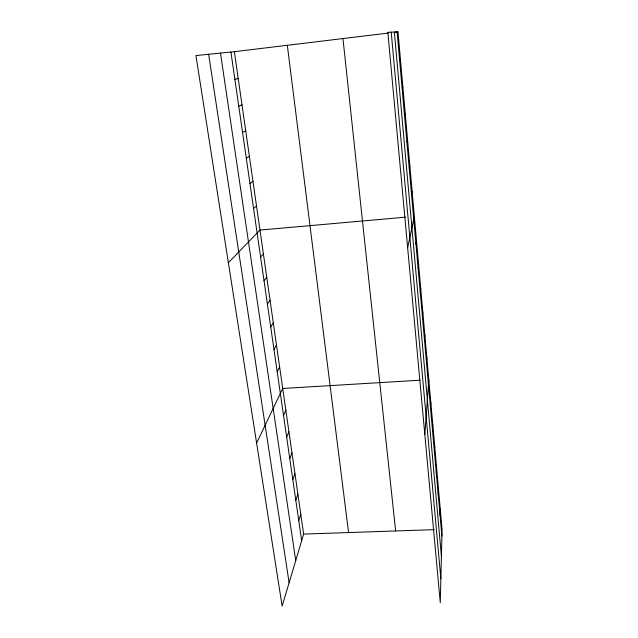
<?xml version="1.0" encoding="UTF-8"?>
<svg xmlns="http://www.w3.org/2000/svg" width="638" height="638" viewBox="0 0 638 638"><rect width="100%" height="100%" fill="white"/><g stroke="black" fill="none" stroke-linecap="round" stroke-linejoin="round"><path stroke-width="0.96" d="M440.076 515.52L440.26 509.028M438.218 494.602L438.434 488.349M436.328 473.348L436.567 467.327M434.406 451.736L434.677 445.954M432.452 429.757L432.755 424.238M430.467 407.403L430.794 402.147M424.828 434.574L428.808 379.682M426.455 362.217L426.846 357.519M424.422 339.4L424.852 334.982M422.364 316.185L422.819 312.062M420.267 292.571L420.753 288.751M418.129 268.542L418.656 265.049M415.96 244.099L416.518 240.933M407.658 247.767L414.349 216.402M411.494 193.896L412.14 191.432M234.361 51.694L303.632 534.094L282.14 606.1L195.938 55.554L234.361 51.694L388.135 33.096M298.759 520.672L300.785 514.268M409.205 168.121L409.891 166.024M295.809 500.312L297.89 494.131M292.818 479.632L294.955 473.675M289.772 458.61L291.965 452.884M286.677 437.237L288.934 431.759M406.877 141.875L407.594 140.161M283.535 415.521L285.848 410.282M256.612 443.083L282.714 388.462L419.94 380.216M277.187 371.643L279.627 366.93M273.981 349.488L276.485 345.046M404.5 115.143L405.266 113.827M270.719 326.967L273.287 322.804M267.402 304.071L270.041 300.195M264.036 280.792L266.74 277.211M260.607 257.106L263.39 253.836M402.084 87.924L402.889 87.015M228.372 262.689L259.977 230.071L405.664 217.167M253.573 208.506L256.5 205.899M249.96 183.577L252.975 181.304M246.292 158.2L249.378 156.286M399.619 60.187L400.473 59.709M242.552 132.369L245.726 130.83M238.748 106.075L242.001 104.919M234.872 79.303L238.221 78.546M395.05 32.259L398.008 31.9L442.062 529.38L440.284 602.719L387.848 32.307L398.008 31.9M303.632 534.094L434.295 529.644M208.634 54.278L289.11 582.741M220.477 53.09L295.721 560.579M230.924 52.045L301.654 540.705M287.323 45.29L348.571 532.563M342.957 38.559L395.64 530.96M391.222 32.171L440.866 578.873M397.107 31.94L441.903 536.087M394.356 32.044L441.408 556.296"/></g></svg>
